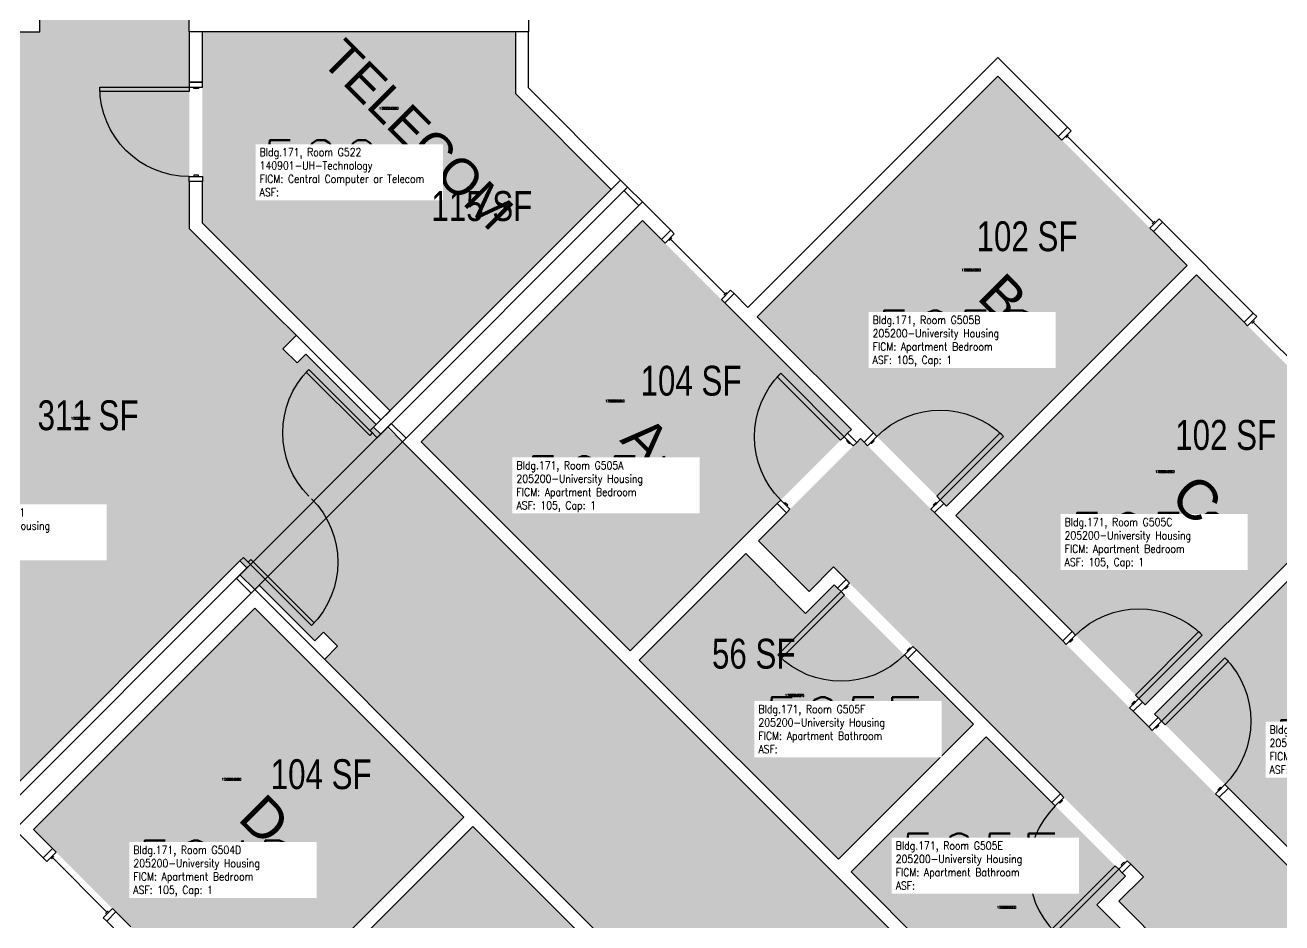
# Model space of a CAD drawing. Header units: inches. Extents: x 1062 to 4030, y -1482 to 1605.
# Drawn here: x 1335 to 1840, y -295 to 65 of the extents above; entities that cross this region are included whole.
import ezdxf
from ezdxf.enums import TextEntityAlignment as Align

# ---------------------------------------------------------------- set-up
doc = ezdxf.new("R2010")
doc.units = ezdxf.units.IN
doc.header["$LTSCALE"] = 192
doc.header["$MEASUREMENT"] = 0
for name, color, linetype in [('A-AREA-IDEN', 1, 'Continuous'), ('A-DOOR', 2, 'Continuous'), ('A-GLAZ', 1, 'Continuous'), ('A-IDEN-RNUM', 7, 'Continuous'), ('A-IDEN-SNUM', 4, 'Continuous'), ('A-IDEN-VNUM', 4, 'Continuous'), ('A-ROOM', 1, 'Continuous'), ('A-WALL', 5, 'Continuous'), ('AREA-TEXT', 3, 'Continuous'), ('Rooms-Category-Color', 7, 'Continuous'), ('Rooms-College-Color', 7, 'Continuous'), ('Rooms-Department-Color', 7, 'Continuous'), ('Rooms-Division-Color', 7, 'Continuous'), ('Rooms-Information', 7, 'Continuous')]:
    doc.layers.add(name, color=color, linetype=linetype)
doc.styles.add('AREA', font='arial.ttf', dxfattribs={"width": 0.75, "height": 12})
doc.styles.add('Dimstyle', font='arial.ttf')
doc.styles.add('ROOMSNUMBER', font='txt.shx', dxfattribs={"height": 0.03})
doc.styles.add('ROOMVNUMBER', font='simplex.shx', dxfattribs={"width": 0.85})
doc.styles.get("Standard").update_dxf_attribs({"font": 'arial.ttf'})

msp = doc.modelspace()

# ---------------------------------------------------------------- hatches: boundary and pattern name
h = msp.add_hatch()
h.set_pattern_fill('ANSI31', color=256, angle=-45, style=0)
h.set_pattern_definition([(9e-12, (1905.23926, 400.304), (-2e-14, 0.125), [])])
h.paths.add_polyline_path([(1726.71, -247), (1768.24, -288.53), (1761.73, -295.04), (1720.2, -253.51)], flags=9)
at = {"layer": 'Rooms-Category-Color', "true_color": 0xadadad}
for points in [[(1732.24, 1327.13), (1732.24, 1243.02), (1677.06, 1243.13), (1677.06, 1267.13), (1401.06, 1267.13), (1401.06, 779.34), (1426.06, 779.34), (1426.06, 697.02), (1401.06, 697.02), (1401.06, 512.98), (1426.06, 512.98), (1426.06, 430.66), (1401.06, 430.66), (1401.06, 62.62), (1341.06, 62.62), (1341.06, 430.66), (1316.06, 430.66), (1316.06, 512.98), (1341.06, 512.98), (1341.06, 697.02), (1316.06, 697.02), (1316.06, 779.34), (1341.06, 779.34), (1341.06, 1267.13), (1341.06, 1327.13), (1596.9, 1327.13), (1596.9, 1352.13), (1679.22, 1352.13), (1679.22, 1327.13)], [(1455.35, -189.39), (1460.61, -184.13), (1514.75, -129.99), (1746.97, -362.21), (1764.65, -344.53), (1822.86, -402.74), (1805.18, -420.42), (1892.5, -507.74), (1910.18, -490.06), (1951.98, -531.87), (1934.31, -549.55), (2432.22, -1047.46), (2389.79, -1089.89), (2369.99, -1070.09), (2352.98, -1087.11), (2346.3, -1080.38), (1874.91, -608.95), (1857.23, -626.62), (1815.42, -584.82), (1833.1, -567.14), (1745.78, -479.82), (1728.11, -497.5), (1669.89, -439.28), (1687.57, -421.61)]]:
    msp.add_hatch(color=253, dxfattribs=at).paths.add_polyline_path(points)
at = {"layer": 'Rooms-Category-Color', "true_color": 0x728ef3}
for points in [[(1324.03, 62.57), (1401.06, 62.57), (1401.06, -16.31), (1444.04, -59.28), (1438.74, -64.58), (1444.39, -70.24), (1447.93, -66.7), (1476.21, -94.99), (1475.15, -96.05), (1477.98, -98.88), (1480.03, -96.81), (1480.33, -96.51), (1486.73, -101.97), (1514.75, -129.99), (1460.61, -184.13), (1454.95, -178.47), (1451.42, -182.01), (1429.5, -160.09), (1427.78, -161.81), (1427.33, -161.37), (1421.41, -155.45), (1424.24, -152.62), (1421.41, -149.79), (1325.95, -245.25), (1205.96, -125.26), (1324.03, -7.2)], [(1802, -31.16), (1725.9, 44.94), (1629.2, -51.76), (1705.32, -127.86), (1801.7, -31.48)], [(1494.15, -101.97), (1583.06, -13.04), (1667.03, -97.01), (1578.11, -185.93)], [(1805.71, -34.88), (1881.82, -110.98), (1785.14, -207.68), (1709.02, -131.57), (1805.41, -35.2)], [(2046.58, -305.44), (1950.77, -209.63), (1865.21, -295.19), (1670.75, -100.73), (1629.74, -141.75), (1650.07, -162.08), (1659.88, -152.26), (1784.36, -276.74), (1774.55, -286.55), (1794.87, -306.88), (1804.69, -297.07), (1827.1, -319.48), (1817.47, -329.12), (1813.75, -325.4), (1818.26, -320.9), (1803.27, -305.91), (1768.36, -340.82), (1783.35, -355.81), (1789.71, -349.45), (1793.42, -353.16), (1787.06, -359.52), (1830.28, -402.74), (1894.28, -338.75), (1943.87, -388.35), (1954.22, -378.01), (1964.12, -387.91)], [(1885.53, -114.69), (1961.9, -191.06), (1865.2, -287.76), (1788.83, -211.39), (1885.23, -115.01)], [(1660.15, -159.42), (1716.1, -215.38), (1661.83, -269.65), (1581.84, -189.65), (1624.61, -146.86), (1648.65, -170.91)], [(1427.34, -168.8), (1338.41, -257.71), (1422.38, -341.68), (1511.3, -252.76)], [(1666.97, -274.78), (1746.96, -354.78), (1789.74, -312), (1765.7, -287.95), (1777.19, -276.46), (1721.23, -220.5)], [(1484.8, -334.8), (1540.75, -390.75), (1595.02, -336.48), (1515.02, -256.48), (1472.23, -299.25), (1496.28, -323.3)]]:
    msp.add_hatch(color=171, dxfattribs=at).paths.add_polyline_path(points)
at = {"layer": 'Rooms-Category-Color', "true_color": 0xe3c5e1}
msp.add_hatch(color=254, dxfattribs=at).paths.add_polyline_path([(1406.31, 62.62), (1406.31, -14.13), (1481.69, -89.51), (1570.61, -0.59), (1532.06, 37.96), (1532.06, 62.62)])
at = {"layer": 'Rooms-College-Color', "true_color": 0xadadad}
for points in [[(1732.24, 1327.13), (1732.24, 1243.02), (1677.06, 1243.13), (1677.06, 1267.13), (1401.06, 1267.13), (1401.06, 779.34), (1426.06, 779.34), (1426.06, 697.02), (1401.06, 697.02), (1401.06, 512.98), (1426.06, 512.98), (1426.06, 430.66), (1401.06, 430.66), (1401.06, 62.62), (1341.06, 62.62), (1341.06, 430.66), (1316.06, 430.66), (1316.06, 512.98), (1341.06, 512.98), (1341.06, 697.02), (1316.06, 697.02), (1316.06, 779.34), (1341.06, 779.34), (1341.06, 1267.13), (1341.06, 1327.13), (1596.9, 1327.13), (1596.9, 1352.13), (1679.22, 1352.13), (1679.22, 1327.13)], [(1324.03, 62.57), (1401.06, 62.57), (1401.06, -16.31), (1444.04, -59.28), (1438.74, -64.58), (1444.39, -70.24), (1447.93, -66.7), (1476.21, -94.99), (1475.15, -96.05), (1477.98, -98.88), (1480.03, -96.81), (1480.33, -96.51), (1486.73, -101.97), (1514.75, -129.99), (1460.61, -184.13), (1454.95, -178.47), (1451.42, -182.01), (1429.5, -160.09), (1427.78, -161.81), (1427.33, -161.37), (1421.41, -155.45), (1424.24, -152.62), (1421.41, -149.79), (1325.95, -245.25), (1205.96, -125.26), (1324.03, -7.2)], [(1406.31, 62.62), (1406.31, -14.13), (1481.69, -89.51), (1570.61, -0.59), (1532.06, 37.96), (1532.06, 62.62)], [(1802, -31.16), (1725.9, 44.94), (1629.2, -51.76), (1705.32, -127.86), (1801.7, -31.48)], [(1494.15, -101.97), (1583.06, -13.04), (1667.03, -97.01), (1578.11, -185.93)], [(1805.71, -34.88), (1881.82, -110.98), (1785.14, -207.68), (1709.02, -131.57), (1805.41, -35.2)], [(2046.58, -305.44), (1950.77, -209.63), (1865.21, -295.19), (1670.75, -100.73), (1629.74, -141.75), (1650.07, -162.08), (1659.88, -152.26), (1784.36, -276.74), (1774.55, -286.55), (1794.87, -306.88), (1804.69, -297.07), (1827.1, -319.48), (1817.47, -329.12), (1813.75, -325.4), (1818.26, -320.9), (1803.27, -305.91), (1768.36, -340.82), (1783.35, -355.81), (1789.71, -349.45), (1793.42, -353.16), (1787.06, -359.52), (1830.28, -402.74), (1894.28, -338.75), (1943.87, -388.35), (1954.22, -378.01), (1964.12, -387.91)], [(1885.53, -114.69), (1961.9, -191.06), (1865.2, -287.76), (1788.83, -211.39), (1885.23, -115.01)], [(1455.35, -189.39), (1460.61, -184.13), (1514.75, -129.99), (1746.97, -362.21), (1764.65, -344.53), (1822.86, -402.74), (1805.18, -420.42), (1892.5, -507.74), (1910.18, -490.06), (1951.98, -531.87), (1934.31, -549.55), (2432.22, -1047.46), (2389.79, -1089.89), (2369.99, -1070.09), (2352.98, -1087.11), (2346.3, -1080.38), (1874.91, -608.95), (1857.23, -626.62), (1815.42, -584.82), (1833.1, -567.14), (1745.78, -479.82), (1728.11, -497.5), (1669.89, -439.28), (1687.57, -421.61)], [(1660.15, -159.42), (1716.1, -215.38), (1661.83, -269.65), (1581.84, -189.65), (1624.61, -146.86), (1648.65, -170.91)], [(1427.34, -168.8), (1338.41, -257.71), (1422.38, -341.68), (1511.3, -252.76)], [(1666.97, -274.78), (1746.96, -354.78), (1789.74, -312), (1765.7, -287.95), (1777.19, -276.46), (1721.23, -220.5)], [(1484.8, -334.8), (1540.75, -390.75), (1595.02, -336.48), (1515.02, -256.48), (1472.23, -299.25), (1496.28, -323.3)]]:
    msp.add_hatch(color=253, dxfattribs=at).paths.add_polyline_path(points)
at = {"layer": 'Rooms-Department-Color', "true_color": 0xacacac}
for points in [[(1732.24, 1327.13), (1732.24, 1243.02), (1677.06, 1243.13), (1677.06, 1267.13), (1401.06, 1267.13), (1401.06, 779.34), (1426.06, 779.34), (1426.06, 697.02), (1401.06, 697.02), (1401.06, 512.98), (1426.06, 512.98), (1426.06, 430.66), (1401.06, 430.66), (1401.06, 62.62), (1341.06, 62.62), (1341.06, 430.66), (1316.06, 430.66), (1316.06, 512.98), (1341.06, 512.98), (1341.06, 697.02), (1316.06, 697.02), (1316.06, 779.34), (1341.06, 779.34), (1341.06, 1267.13), (1341.06, 1327.13), (1596.9, 1327.13), (1596.9, 1352.13), (1679.22, 1352.13), (1679.22, 1327.13)], [(1455.35, -189.39), (1460.61, -184.13), (1514.75, -129.99), (1746.97, -362.21), (1764.65, -344.53), (1822.86, -402.74), (1805.18, -420.42), (1892.5, -507.74), (1910.18, -490.06), (1951.98, -531.87), (1934.31, -549.55), (2432.22, -1047.46), (2389.79, -1089.89), (2369.99, -1070.09), (2352.98, -1087.11), (2346.3, -1080.38), (1874.91, -608.95), (1857.23, -626.62), (1815.42, -584.82), (1833.1, -567.14), (1745.78, -479.82), (1728.11, -497.5), (1669.89, -439.28), (1687.57, -421.61)]]:
    msp.add_hatch(color=253, dxfattribs=at).paths.add_polyline_path(points)
at = {"layer": 'Rooms-Department-Color', "true_color": 0x604aed}
for points in [[(1324.03, 62.57), (1401.06, 62.57), (1401.06, -16.31), (1444.04, -59.28), (1438.74, -64.58), (1444.39, -70.24), (1447.93, -66.7), (1476.21, -94.99), (1475.15, -96.05), (1477.98, -98.88), (1480.03, -96.81), (1480.33, -96.51), (1486.73, -101.97), (1514.75, -129.99), (1460.61, -184.13), (1454.95, -178.47), (1451.42, -182.01), (1429.5, -160.09), (1427.78, -161.81), (1427.33, -161.37), (1421.41, -155.45), (1424.24, -152.62), (1421.41, -149.79), (1325.95, -245.25), (1205.96, -125.26), (1324.03, -7.2)], [(1406.31, 62.62), (1406.31, -14.13), (1481.69, -89.51), (1570.61, -0.59), (1532.06, 37.96), (1532.06, 62.62)], [(1802, -31.16), (1725.9, 44.94), (1629.2, -51.76), (1705.32, -127.86), (1801.7, -31.48)], [(1494.15, -101.97), (1583.06, -13.04), (1667.03, -97.01), (1578.11, -185.93)], [(1805.71, -34.88), (1881.82, -110.98), (1785.14, -207.68), (1709.02, -131.57), (1805.41, -35.2)], [(2046.58, -305.44), (1950.77, -209.63), (1865.21, -295.19), (1670.75, -100.73), (1629.74, -141.75), (1650.07, -162.08), (1659.88, -152.26), (1784.36, -276.74), (1774.55, -286.55), (1794.87, -306.88), (1804.69, -297.07), (1827.1, -319.48), (1817.47, -329.12), (1813.75, -325.4), (1818.26, -320.9), (1803.27, -305.91), (1768.36, -340.82), (1783.35, -355.81), (1789.71, -349.45), (1793.42, -353.16), (1787.06, -359.52), (1830.28, -402.74), (1894.28, -338.75), (1943.87, -388.35), (1954.22, -378.01), (1964.12, -387.91)], [(1885.53, -114.69), (1961.9, -191.06), (1865.2, -287.76), (1788.83, -211.39), (1885.23, -115.01)], [(1660.15, -159.42), (1716.1, -215.38), (1661.83, -269.65), (1581.84, -189.65), (1624.61, -146.86), (1648.65, -170.91)], [(1427.34, -168.8), (1338.41, -257.71), (1422.38, -341.68), (1511.3, -252.76)], [(1666.97, -274.78), (1746.96, -354.78), (1789.74, -312), (1765.7, -287.95), (1777.19, -276.46), (1721.23, -220.5)], [(1484.8, -334.8), (1540.75, -390.75), (1595.02, -336.48), (1515.02, -256.48), (1472.23, -299.25), (1496.28, -323.3)]]:
    msp.add_hatch(color=173, dxfattribs=at).paths.add_polyline_path(points)
at = {"layer": 'Rooms-Division-Color', "true_color": 0xadadad}
for points in [[(1732.24, 1327.13), (1732.24, 1243.02), (1677.06, 1243.13), (1677.06, 1267.13), (1401.06, 1267.13), (1401.06, 779.34), (1426.06, 779.34), (1426.06, 697.02), (1401.06, 697.02), (1401.06, 512.98), (1426.06, 512.98), (1426.06, 430.66), (1401.06, 430.66), (1401.06, 62.62), (1341.06, 62.62), (1341.06, 430.66), (1316.06, 430.66), (1316.06, 512.98), (1341.06, 512.98), (1341.06, 697.02), (1316.06, 697.02), (1316.06, 779.34), (1341.06, 779.34), (1341.06, 1267.13), (1341.06, 1327.13), (1596.9, 1327.13), (1596.9, 1352.13), (1679.22, 1352.13), (1679.22, 1327.13)], [(1455.35, -189.39), (1460.61, -184.13), (1514.75, -129.99), (1746.97, -362.21), (1764.65, -344.53), (1822.86, -402.74), (1805.18, -420.42), (1892.5, -507.74), (1910.18, -490.06), (1951.98, -531.87), (1934.31, -549.55), (2432.22, -1047.46), (2389.79, -1089.89), (2369.99, -1070.09), (2352.98, -1087.11), (2346.3, -1080.38), (1874.91, -608.95), (1857.23, -626.62), (1815.42, -584.82), (1833.1, -567.14), (1745.78, -479.82), (1728.11, -497.5), (1669.89, -439.28), (1687.57, -421.61)]]:
    msp.add_hatch(color=253, dxfattribs=at).paths.add_polyline_path(points)
at = {"layer": 'Rooms-Division-Color', "true_color": 0x604aed}
for points in [[(1324.03, 62.57), (1401.06, 62.57), (1401.06, -16.31), (1444.04, -59.28), (1438.74, -64.58), (1444.39, -70.24), (1447.93, -66.7), (1476.21, -94.99), (1475.15, -96.05), (1477.98, -98.88), (1480.03, -96.81), (1480.33, -96.51), (1486.73, -101.97), (1514.75, -129.99), (1460.61, -184.13), (1454.95, -178.47), (1451.42, -182.01), (1429.5, -160.09), (1427.78, -161.81), (1427.33, -161.37), (1421.41, -155.45), (1424.24, -152.62), (1421.41, -149.79), (1325.95, -245.25), (1205.96, -125.26), (1324.03, -7.2)], [(1406.31, 62.62), (1406.31, -14.13), (1481.69, -89.51), (1570.61, -0.59), (1532.06, 37.96), (1532.06, 62.62)], [(1802, -31.16), (1725.9, 44.94), (1629.2, -51.76), (1705.32, -127.86), (1801.7, -31.48)], [(1494.15, -101.97), (1583.06, -13.04), (1667.03, -97.01), (1578.11, -185.93)], [(1805.71, -34.88), (1881.82, -110.98), (1785.14, -207.68), (1709.02, -131.57), (1805.41, -35.2)], [(2046.58, -305.44), (1950.77, -209.63), (1865.21, -295.19), (1670.75, -100.73), (1629.74, -141.75), (1650.07, -162.08), (1659.88, -152.26), (1784.36, -276.74), (1774.55, -286.55), (1794.87, -306.88), (1804.69, -297.07), (1827.1, -319.48), (1817.47, -329.12), (1813.75, -325.4), (1818.26, -320.9), (1803.27, -305.91), (1768.36, -340.82), (1783.35, -355.81), (1789.71, -349.45), (1793.42, -353.16), (1787.06, -359.52), (1830.28, -402.74), (1894.28, -338.75), (1943.87, -388.35), (1954.22, -378.01), (1964.12, -387.91)], [(1885.53, -114.69), (1961.9, -191.06), (1865.2, -287.76), (1788.83, -211.39), (1885.23, -115.01)], [(1660.15, -159.42), (1716.1, -215.38), (1661.83, -269.65), (1581.84, -189.65), (1624.61, -146.86), (1648.65, -170.91)], [(1427.34, -168.8), (1338.41, -257.71), (1422.38, -341.68), (1511.3, -252.76)], [(1666.97, -274.78), (1746.96, -354.78), (1789.74, -312), (1765.7, -287.95), (1777.19, -276.46), (1721.23, -220.5)], [(1484.8, -334.8), (1540.75, -390.75), (1595.02, -336.48), (1515.02, -256.48), (1472.23, -299.25), (1496.28, -323.3)]]:
    msp.add_hatch(color=173, dxfattribs=at).paths.add_polyline_path(points)

# ---------------------------------------------------------------- linework, layer by layer
at = {"layer": 'A-DOOR'}
for p, q in [((1365.06, 38.76), (1365.06, 40.51)), ((1365.06, 40.51), (1401.06, 40.51)), ((1406.31, 42.51), (1401.06, 42.51)), ((1401.06, 42.51), (1401.06, 40.51)), ((1401.06, 40.51), (1401.06, 38.76)), ((1401.06, 40.51), (1406.31, 40.51)), ((1402.81, 39.89), (1402.81, 40.51)), ((1402.81, 40.51), (1404.81, 40.51)), ((1404.81, 40.51), (1404.81, 39.89)), ((1406.31, 40.51), (1406.31, 42.51)), ((1401.06, 38.76), (1365.06, 38.76)), ((1404.81, 39.89), (1402.81, 39.89)), ((1404.81, 5.14), (1402.81, 5.14)), ((1402.81, 5.14), (1402.81, 4.51)), ((1404.81, 4.51), (1404.81, 5.14)), ((1401.06, 2.51), (1401.06, 4.51)), ((1401.06, 4.51), (1406.31, 4.51)), ((1406.31, 2.51), (1401.06, 2.51)), ((1402.81, 4.51), (1404.81, 4.51)), ((1406.31, 4.51), (1406.31, 2.51)), ((1577.15, 0.29), (1575.74, -1.12)), ((1583.07, -5.63), (1577.15, 0.29)), ((1577.15, 0.29), (1577.15, 0.29)), ((1575.74, -1.12), (1581.66, -7.04)), ((1581.66, -7.04), (1583.07, -5.63)), ((1448.06, -74), (1449.12, -72.94)), ((1473.52, -99.45), (1448.06, -74)), ((1449.12, -72.94), (1474.58, -98.39)), ((1482.22, -94.64), (1420, -156.86)), ((1482.22, -94.64), (1480.81, -96.05)), ((1488.14, -100.56), (1482.22, -94.64)), ((1488.14, -100.56), (1482.22, -94.64)), ((1482.22, -94.64), (1482.22, -94.64)), ((1425.92, -162.78), (1488.14, -100.56)), ((1474.58, -98.39), (1473.52, -99.45)), ((1475.11, -96.09), (1473.69, -97.51)), ((1473.69, -97.51), (1476.52, -100.34)), ((1477.94, -98.92), (1475.11, -96.09)), ((1476.52, -100.34), (1477.94, -98.92)), ((1480.81, -96.05), (1486.73, -101.97)), ((1486.73, -101.97), (1488.14, -100.56)), ((1421.37, -149.83), (1422.78, -148.42)), ((1424.2, -152.66), (1421.37, -149.83)), ((1422.78, -148.42), (1425.61, -151.25)), ((1425.61, -151.25), (1424.2, -152.66)), ((1424.73, -150.36), (1425.79, -149.3)), ((1450.18, -175.82), (1424.73, -150.36)), ((1425.79, -149.3), (1451.24, -174.76)), ((1421.41, -155.45), (1420, -156.86)), ((1427.33, -161.37), (1421.41, -155.45)), ((1421.41, -155.45), (1421.41, -155.45)), ((1420, -156.86), (1425.92, -162.78)), ((1420, -156.86), (1425.92, -162.78)), ((1425.92, -162.78), (1427.33, -161.37)), ((1451.24, -174.76), (1450.18, -175.82))]:
    msp.add_line(p, q, dxfattribs=at)
for points in [[(1664.13, -99.94), (1662.71, -101.35), (1637.26, -75.9), (1638.67, -74.48)], [(1667.84, -103.65), (1669.25, -102.24), (1665.54, -98.52), (1664.13, -99.94)], [(1673.58, -103.56), (1672.17, -102.15), (1675.88, -98.44), (1677.3, -99.85)], [(1702.75, -125.31), (1701.34, -123.89), (1726.79, -98.44), (1728.21, -99.85)], [(1666.6, -102.41), (1666.25, -102.77), (1665.19, -101.71), (1665.54, -101.35)], [(1674.82, -102.33), (1675.17, -102.68), (1676.23, -101.62), (1675.88, -101.26)], [(1642.38, -129.11), (1640.97, -130.52), (1637.26, -126.81), (1638.67, -125.39)], [(1699.04, -129.02), (1700.45, -130.43), (1704.17, -126.72), (1702.75, -125.31)], [(1641.15, -127.87), (1641.5, -127.51), (1640.44, -126.45), (1640.08, -126.81)], [(1700.28, -127.78), (1699.92, -127.43), (1700.98, -126.37), (1701.34, -126.72)], [(1666.35, -158.73), (1664.93, -157.31), (1661.49, -160.76), (1662.9, -162.18)], [(1665.37, -159.7), (1665.73, -160.05), (1664.67, -161.12), (1664.31, -160.76)], [(1662.9, -162.18), (1664.31, -163.59), (1638.86, -189.05), (1637.44, -187.63)], [(1753.4, -183.38), (1751.98, -181.96), (1755.7, -178.25), (1757.11, -179.67)], [(1754.63, -182.14), (1754.99, -182.49), (1756.05, -181.43), (1755.7, -181.08)], [(1782.57, -205.12), (1781.15, -203.71), (1806.61, -178.25), (1808.02, -179.67)], [(1691.8, -184.18), (1693.22, -185.6), (1689.77, -189.05), (1688.36, -187.63)], [(1690.83, -185.16), (1690.48, -184.8), (1689.42, -185.86), (1689.77, -186.22)], [(1791.67, -214.22), (1793.08, -215.64), (1818.54, -190.18), (1817.13, -188.77)], [(1778.85, -208.83), (1780.27, -210.25), (1783.98, -206.54), (1782.57, -205.12)], [(1780.09, -207.6), (1779.74, -207.24), (1780.8, -206.18), (1781.15, -206.54)], [(1787.96, -217.94), (1786.54, -216.52), (1790.26, -212.81), (1791.67, -214.22)], [(1789.19, -216.7), (1789.55, -217.05), (1790.61, -215.99), (1790.26, -215.64)], [(1813.41, -243.39), (1814.83, -244.81), (1818.54, -241.09), (1817.13, -239.68)], [(1814.65, -242.16), (1814.3, -241.8), (1815.36, -240.74), (1815.71, -241.09)], [(1752.44, -244.82), (1751.02, -243.4), (1747.58, -246.85), (1748.99, -248.27)], [(1751.46, -245.79), (1751.82, -246.14), (1750.76, -247.21), (1750.4, -246.85)], [(1774.45, -273.72), (1773.03, -272.31), (1747.58, -297.76), (1748.99, -299.18)], [(1777.89, -270.27), (1779.31, -271.69), (1775.86, -275.14), (1774.45, -273.72)], [(1776.92, -271.25), (1776.57, -270.89), (1775.51, -271.95), (1775.86, -272.31)]]:
    msp.add_lwpolyline(points, close=True, dxfattribs=at)
at = {"layer": 'A-DOOR', "extrusion": (0, 0, -1)}
for centre, start, end in [((-1401.06, 40.51), 270, 360), ((-1474.58, -98.39), 315, 45), ((-1664.13, -99.94), 315, 45), ((-1702.75, -125.31), 45, 135), ((-1424.73, -150.36), 135, 225), ((-1782.57, -205.12), 45, 135), ((-1662.9, -162.18), 225, 315)]:
    msp.add_arc(centre, 36, start, end, dxfattribs=at)
at = {"layer": 'A-DOOR'}
for centre, start, end in [((1791.67, -214.22), 315, 45), ((1774.45, -273.72), 135, 225)]:
    msp.add_arc(centre, 36, start, end, dxfattribs=at)
at = {"layer": 'A-GLAZ'}
for p, q in [((1753.29, 20.2), (1754.35, 21.26)), ((1788.47, -13.92), (1753.82, 20.73)), ((1787.94, -14.45), (1789, -13.39)), ((1593.86, -21.19), (1594.92, -20.13)), ((1616.31, -42.58), (1594.39, -20.66)), ((1615.78, -43.11), (1616.84, -42.05)), ((1827.91, -54.42), (1828.97, -53.36)), ((1863.09, -88.54), (1828.44, -53.89)), ((1346.55, -268.5), (1345.49, -269.56)), ((1367.94, -290.95), (1346.02, -269.03)), ((1368.47, -290.42), (1367.41, -291.48))]:
    msp.add_line(p, q, dxfattribs=at)
for points in [[(1755.32, 22.94), (1753.91, 24.35), (1750.2, 20.64), (1751.61, 19.23)], [(1790.68, -12.42), (1792.09, -13.83), (1788.38, -17.54), (1786.97, -16.13)], [(1595.89, -18.45), (1594.48, -17.04), (1590.77, -20.75), (1592.18, -22.16)], [(1618.52, -41.08), (1619.94, -42.49), (1616.22, -46.2), (1614.81, -44.79)], [(1829.94, -51.68), (1828.53, -50.26), (1824.82, -53.98), (1826.23, -55.39)], [(1343.81, -270.53), (1342.4, -269.12), (1346.11, -265.41), (1347.52, -266.82)], [(1366.44, -293.16), (1367.85, -294.57), (1371.56, -290.86), (1370.15, -289.45)]]:
    msp.add_lwpolyline(points, close=True, dxfattribs=at)
at = {"layer": 'A-WALL'}
for p, q in [((1341.06, 62.62), (1341.06, 191.25)), ((1401.06, 62.62), (1401.06, 191.25)), ((1537.31, 78.76), (1537.31, 62.62)), ((1204.81, 62.62), (1341.06, 62.62)), ((1406.31, 62.62), (1401.06, 62.62)), ((1401.06, 62.62), (1401.06, 42.51)), ((1537.31, 62.62), (1401.06, 62.62)), ((1406.31, 42.51), (1406.31, 62.62)), ((1537.31, 62.62), (1532.06, 62.62)), ((1532.06, 62.62), (1532.06, 37.96)), ((1537.31, 40.13), (1537.31, 62.62)), ((1725.91, 52.35), (1625.5, -48.05)), ((1753.91, 24.35), (1725.91, 52.35)), ((1401.06, 42.51), (1406.31, 42.51)), ((1629.21, -51.77), (1725.91, 44.93)), ((1725.91, 44.93), (1750.2, 20.64)), ((1532.06, 37.96), (1570.61, -0.59)), ((1574.32, 3.12), (1537.31, 40.13)), ((1750.2, 20.64), (1753.91, 24.35)), ((1406.31, 2.51), (1401.06, 2.51)), ((1401.06, 2.51), (1401.06, -16.31)), ((1406.31, -14.13), (1406.31, 2.51)), ((1574.32, 3.12), (1475.11, -96.09)), ((1477.94, -98.92), (1577.15, 0.29)), ((1570.61, -0.59), (1574.32, 3.12)), ((1577.15, 0.29), (1574.32, 3.12)), ((1583.07, -5.63), (1486.73, -101.97)), ((1594.48, -17.04), (1583.07, -5.63)), ((1481.69, -89.51), (1406.31, -14.13)), ((1494.15, -101.97), (1583.07, -13.05)), ((1583.07, -13.05), (1590.77, -20.75)), ((1792.09, -13.83), (1788.38, -17.54)), ((1828.53, -50.26), (1792.09, -13.83)), ((1401.06, -16.31), (1477.98, -93.22)), ((1590.77, -20.75), (1594.48, -17.04)), ((1788.38, -17.54), (1802.01, -31.17)), ((1802.01, -31.17), (1705.31, -127.87)), ((1709.03, -131.58), (1805.72, -34.88)), ((1805.72, -34.88), (1824.82, -53.98)), ((1619.94, -42.49), (1616.22, -46.2)), ((1625.5, -48.05), (1619.94, -42.49)), ((1616.22, -46.2), (1622.23, -52.21)), ((1824.82, -53.98), (1828.53, -50.26)), ((1622.23, -52.21), (1667.04, -97.02)), ((1675.88, -98.44), (1629.21, -51.77)), ((1444.04, -59.28), (1438.69, -64.63)), ((1438.69, -64.63), (1444.35, -70.28)), ((1444.35, -70.28), (1447.88, -66.75)), ((1447.88, -66.75), (1476.17, -95.03)), ((1477.98, -93.22), (1481.69, -89.51)), ((1476.17, -95.03), (1477.98, -93.22)), ((1475.11, -96.09), (1477.94, -98.92)), ((1667.04, -97.02), (1665.54, -98.52)), ((1665.54, -98.52), (1669.25, -102.24)), ((1669.25, -102.24), (1670.75, -100.73)), ((1670.75, -100.73), (1672.17, -102.15)), ((1672.17, -102.15), (1675.88, -98.44)), ((1486.73, -101.97), (1577.68, -192.92)), ((1578.12, -185.94), (1494.15, -101.97)), ((1881.83, -110.99), (1785.13, -207.68)), ((1788.84, -211.4), (1885.54, -114.7)), ((1635.4, -128.66), (1578.12, -185.94)), ((1637.26, -126.81), (1635.4, -128.66)), ((1640.97, -130.52), (1637.26, -126.81)), ((1639.11, -132.38), (1640.97, -130.52)), ((1704.17, -126.72), (1700.45, -130.43)), ((1700.45, -130.43), (1751.98, -181.96)), ((1705.31, -127.87), (1704.17, -126.72)), ((1629.74, -141.75), (1639.11, -132.38)), ((1755.7, -178.25), (1709.03, -131.58)), ((1650.07, -162.08), (1629.74, -141.75)), ((1421.37, -149.83), (1322.24, -248.96)), ((1424.2, -152.66), (1421.37, -149.83)), ((1581.84, -189.65), (1624.62, -146.87)), ((1624.62, -146.87), (1648.66, -170.91)), ((1325.07, -251.79), (1424.2, -152.66)), ((1659.88, -152.26), (1650.07, -162.08)), ((1664.93, -157.31), (1659.88, -152.26)), ((1330.99, -257.71), (1427.33, -161.37)), ((1429.06, -159.65), (1427.33, -161.37)), ((1427.33, -161.37), (1518.28, -252.32)), ((1451.42, -182.01), (1429.06, -159.65)), ((1648.66, -170.91), (1660.15, -159.42)), ((1660.15, -159.42), (1661.49, -160.76)), ((1661.49, -160.76), (1664.93, -157.31)), ((1427.33, -168.79), (1338.41, -257.71)), ((1511.3, -252.76), (1427.33, -168.79)), ((1454.95, -178.47), (1451.42, -182.01)), ((1460.61, -184.13), (1454.95, -178.47)), ((1751.98, -181.96), (1755.7, -178.25)), ((1455.35, -189.39), (1460.61, -184.13)), ((1693.22, -185.6), (1689.77, -189.05)), ((1751.02, -243.4), (1693.22, -185.6)), ((1661.84, -269.66), (1581.84, -189.65)), ((1689.77, -189.05), (1716.11, -215.39)), ((1577.68, -192.92), (1746.97, -362.21)), ((1783.98, -206.54), (1780.27, -210.25)), ((1785.13, -207.68), (1783.98, -206.54)), ((1780.27, -210.25), (1786.54, -216.52)), ((1790.26, -212.81), (1788.84, -211.4)), ((1716.11, -215.39), (1661.84, -269.66)), ((1786.54, -216.52), (1790.26, -212.81)), ((1666.97, -274.78), (1721.24, -220.51)), ((1721.24, -220.51), (1747.58, -246.85)), ((1818.54, -241.09), (1814.83, -244.81)), ((1865.21, -287.76), (1818.54, -241.09)), ((1747.58, -246.85), (1751.02, -243.4)), ((1814.83, -244.81), (1865.21, -295.19)), ((1518.28, -252.32), (1687.57, -421.61)), ((1454.03, -310.04), (1511.3, -252.76)), ((1515.01, -256.47), (1472.23, -299.25)), ((1595.02, -336.48), (1515.01, -256.47)), ((1342.4, -269.12), (1330.99, -257.71)), ((1338.41, -257.71), (1346.11, -265.41)), ((1346.11, -265.41), (1342.4, -269.12)), ((1779.31, -271.69), (1775.86, -275.14)), ((1784.36, -276.74), (1779.31, -271.69)), ((1746.97, -354.79), (1666.97, -274.78)), ((1777.2, -276.47), (1765.71, -287.96)), ((1774.55, -286.55), (1784.36, -276.74)), ((1775.86, -275.14), (1777.2, -276.47)), ((1794.87, -306.88), (1774.55, -286.55)), ((1367.85, -294.57), (1371.56, -290.86)), ((1371.56, -290.86), (1377.57, -296.87)), ((1765.71, -287.96), (1789.75, -312.01)), ((1373.42, -300.14), (1367.85, -294.57))]:
    msp.add_line(p, q, dxfattribs=at)

# ---------------------------------------------------------------- texts
at = {"layer": 'A-AREA-IDEN'}
msp.add_text('TELECOM', height=14.4, rotation=315, dxfattribs=at).set_placement((1487.84, 16.4), align=Align.CENTER)
at = {"layer": 'A-IDEN-RNUM', "style": 'ROOMSNUMBER', "width": 0.85}
for s, p in [('0522-00', (1481.2, 31.94)), ('0505-B0', (1715.19, -33.02)), ('0505-A0', (1572.04, -85.61)), ('0521-00', (1357.38, -92.55)), ('0505-C0', (1793.08, -114)), ('0505-F0', (1644.28, -203.89)), ('0504-D0', (1417.97, -237.61)), ('0505-E0', (1729.41, -289.02))]:
    msp.add_text(s, height=1, dxfattribs=at).set_placement(p, align=Align.MIDDLE_CENTER)
at = {"layer": 'A-IDEN-SNUM', "style": 'ROOMSNUMBER', "width": 0.85}
for s, p in [('1710G52200', (1481.2, 31.94)), ('1710G505B0', (1715.19, -33.02)), ('1710G505A0', (1572.04, -85.61)), ('1710G52100', (1357.38, -92.55)), ('1710G505C0', (1793.08, -114)), ('1710G505F0', (1644.28, -203.89)), ('1710G504D0', (1417.97, -237.61)), ('1710G505E0', (1729.41, -289.02))]:
    msp.add_text(s, height=1, dxfattribs=at).set_placement(p, align=Align.MIDDLE_CENTER)
at = {"layer": 'A-IDEN-VNUM', "style": 'ROOMVNUMBER', "width": 0.85}
for s, p in [('522', (1453.9, 7.91)), ('505B', (1709.28, -60.56)), ('505A', (1567.1, -118.96)), ('505C', (1786.88, -141.74)), ('505F', (1662.96, -215.83)), ('505D', (1868.77, -225.13)), ('504D', (1412.27, -273.44)), ('505E', (1718.11, -270.65))]:
    msp.add_text(s, height=22.5, dxfattribs=at).set_placement(p, align=Align.MIDDLE_CENTER)
at = {"layer": 'A-ROOM', "char_height": 16, "width": 1, "attachment_point": 1, "rotation": 314.9967, "style": 'Dimstyle'}
for s, insert in [('{\\C1;B}', (1728.31, -33.02)), ('{\\C1;A}', (1584.98, -90.25)), ('{\\C1;C}', (1805.73, -113.63)), ('{\\C1;D}', (1431.36, -242.4))]:
    msp.add_mtext(s, dxfattribs=dict(at, insert=insert))
at = {"layer": 'AREA-TEXT', "style": 'AREA', "width": 0.75}
for s, p in [('115 SF', (1518.6, -7.3)), ('102 SF', (1737.63, -19.43)), ('104 SF', (1602.63, -77.46)), ('311 SF', (1360.36, -91.34)), ('102 SF', (1817.45, -99.24)), ('56 SF', (1627.82, -187.11)), ('104 SF', (1454.04, -235.51))]:
    msp.add_text(s, height=12, dxfattribs=at).set_placement(p, align=Align.MIDDLE_CENTER)

# ---------------------------------------------------------------- next in the draw order: texts
at = {"layer": 'Rooms-Information', "char_height": 3.2143, "width": 72, "attachment_point": 7, "style": 'ROOMVNUMBER', "bg_fill": 3, "box_fill_scale": 1.5, "bg_fill_color": 256, "bg_fill_true_color": 13158600, "bg_fill_transparency": 0}
for s, insert in [('Bldg.171, Room G522^M^J140901-UH-Technology^M^JFICM: Central Computer or Telecom^M^JASF: ', (1429.31, -3.34)), ('Bldg.171, Room G505B^M^J205200-University Housing^M^JFICM: Apartment Bedroom^M^JASF: 105, Cap: 1', (1675.58, -71.81)), ('Bldg.171, Room G505A^M^J205200-University Housing^M^JFICM: Apartment Bedroom^M^JASF: 105, Cap: 1', (1532.5, -130.21)), ('Bldg.171, Room G521^M^J205200-University Housing^M^JFICM: Study Lounge^M^JASF: ', (1294.28, -148.02)), ('Bldg.171, Room G505C^M^J205200-University Housing^M^JFICM: Apartment Bedroom^M^JASF: 105, Cap: 1', (1752.72, -152.99)), ('Bldg.171, Room G505F^M^J205200-University Housing^M^JFICM: Apartment Bathroom^M^JASF: ', (1629.72, -227.08)), ('Bldg.171, Room G505D^M^J205200-University Housing^M^JFICM: Apartment Bedroom^M^JASF: 105, Cap: 1', (1835.08, -236.38)), ('Bldg.171, Room G505E^M^J205200-University Housing^M^JFICM: Apartment Bathroom^M^JASF: ', (1684.87, -281.9)), ('Bldg.171, Room G504D^M^J205200-University Housing^M^JFICM: Apartment Bedroom^M^JASF: 105, Cap: 1', (1378.57, -284.69))]:
    msp.add_mtext(s, dxfattribs=dict(at, insert=insert))

doc.saveas('drawing.dxf')
